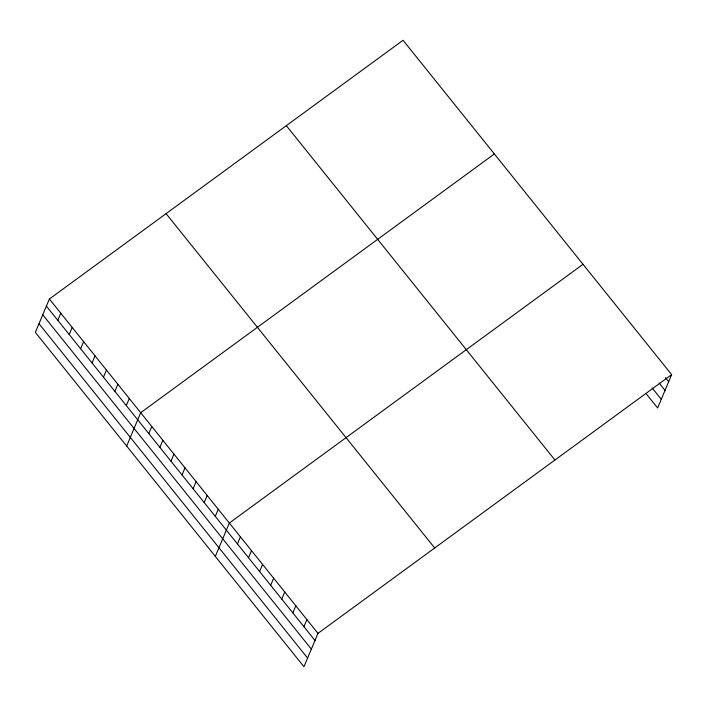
<?xml version="1.0" encoding="UTF-8"?>
<svg xmlns="http://www.w3.org/2000/svg" width="707" height="707" viewBox="0 0 707 707"><rect width="100%" height="100%" fill="white"/><g stroke="black" fill="none" stroke-linecap="round" stroke-linejoin="round"><path stroke-width="1.06" d="M49.375 299.017L35.35 332.37L303.957 666.728L317.973 633.375L671.65 374.63L403.043 40.272L49.375 299.017L317.973 633.375M57.806 320.315L60.784 313.228M69.224 334.526L72.202 327.438M80.633 348.737L83.62 341.649M92.051 362.947L95.03 355.86M103.469 377.158L106.448 370.07M114.888 391.369L117.866 384.281M126.297 405.579L129.284 398.492M126.677 446.055L140.693 412.702L494.37 153.949M148.797 433.585L151.775 426.489M159.879 447.372L162.857 440.284M170.953 461.167L173.94 454.08M182.035 474.963L185.013 467.866M193.117 488.749L196.095 481.661M204.19 502.544L207.178 495.457M215.273 516.34L218.251 509.243M215.317 556.391L229.333 523.039L583.01 264.294M237.437 543.922L240.415 536.834M248.511 557.717L251.498 550.62M259.593 571.503L262.571 564.416M270.675 585.299L273.653 578.202M281.757 599.085L284.735 591.998M292.831 612.881L295.818 605.793M303.913 626.676L306.891 619.579M671.65 374.63L657.625 407.983L646.552 394.188M665.411 377.662L668.672 381.718M659.163 383.088L665.022 390.388M652.146 387.957L661.275 399.314M286.335 125.66L554.933 460.018M166.083 213.629L434.69 547.987M46.388 306.113L314.995 640.462M42.747 314.774L311.354 649.132M38.991 323.709L307.598 658.067"/></g></svg>
